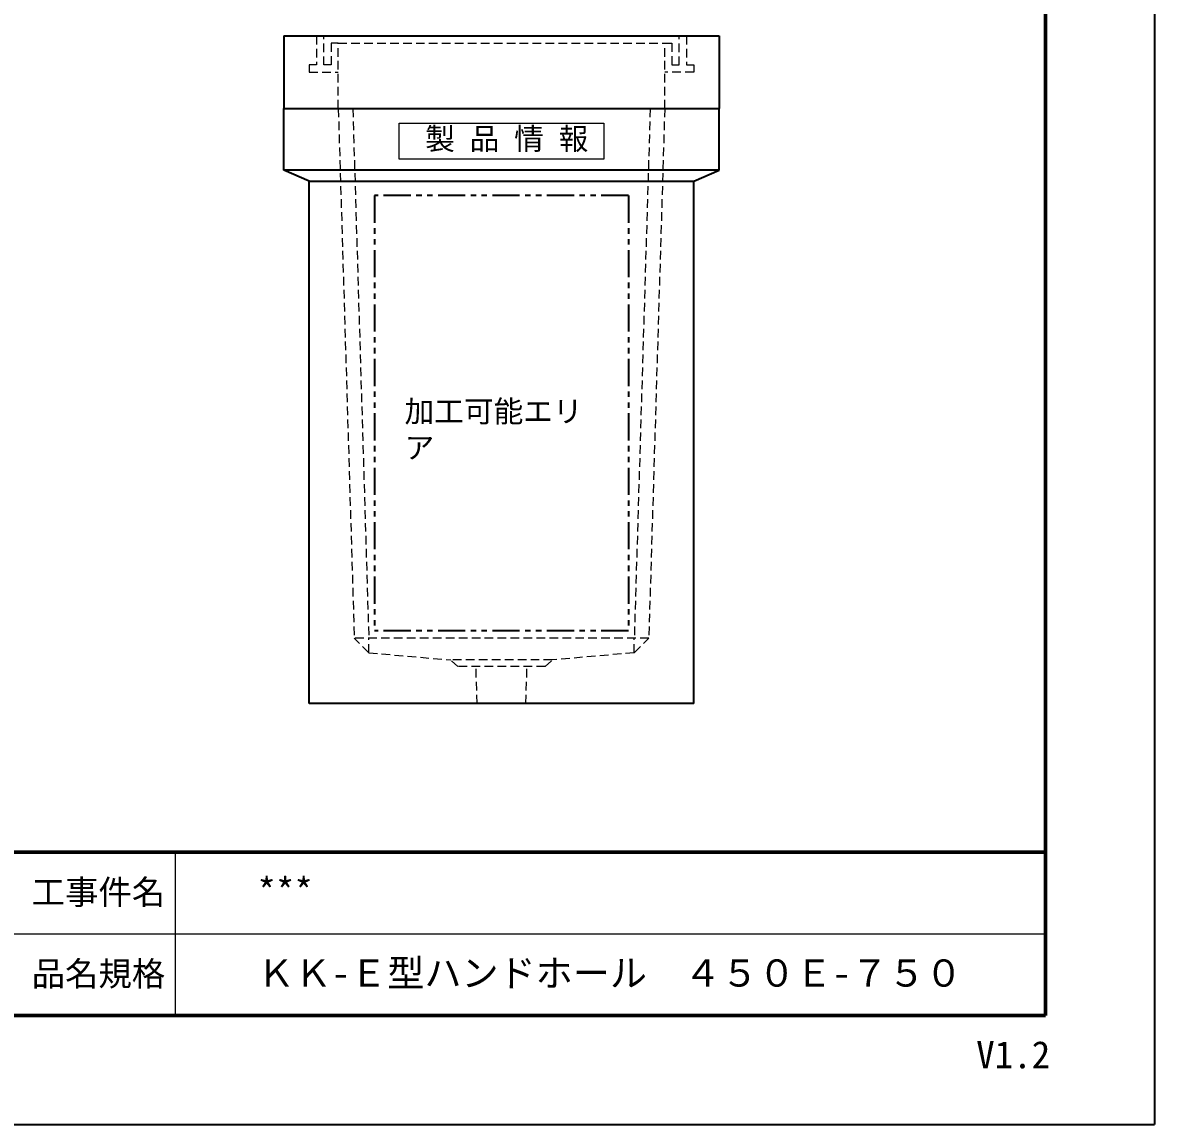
# Model space of a CAD drawing. Header units: millimetres. Extents: x -34 to 4421, y 47 to 3197.
# Drawn here: x 2861 to 4421, y 47 to 1565 of the extents above; entities that cross this region are included whole.
import ezdxf

# ---------------------------------------------------------------- set-up
doc = ezdxf.new("R2010")
doc.units = ezdxf.units.MM
doc.header["$LTSCALE"] = 1.875
doc.linetypes.add('HIDDEN', pattern=[9.525, 6.35, -3.175])
doc.linetypes.add('PHANTOM', pattern=[20, 10, -2, 2, -2, 2, -2])
for name, color, linetype, lineweight in [('D-STR', 7, 'Continuous', 25), ('D-STR-STR1', 7, 'Continuous', 13), ('D-STR-STR4', 143, 'Continuous', 13), ('D-STR-STR5', 230, 'PHANTOM', 25), ('D-TTL', 143, 'Continuous', 50), ('D-TTL-FRAM1', 143, 'Continuous', 13), ('D-TTL-TXT', 7, 'Continuous', 13)]:
    doc.layers.add(name, color=color, linetype=linetype, lineweight=lineweight)
doc.styles.get("Standard").update_dxf_attribs({"font": 'MS Gothic.ttf'})
doc.styles.add('縮尺15', font='MS Gothic.ttf', dxfattribs={"height": 30})

# ---------------------------------------------------------------- blocks, each defined once
blk = doc.blocks.new('A$C17D25387')
at = {"layer": 'D-STR'}
for p, q in [((-300, 100), (300, 100)), ((-300, 100), (-300, 0)), ((300, 100), (300, 0)), ((-300, 0), (300, 0))]:
    blk.add_line(p, q, dxfattribs=at)
at = {"layer": 'D-STR', "linetype": 'HIDDEN', "lineweight": 13}
for p, q in [((-225, 0), (-225, 90)), ((225, 0), (225, 90))]:
    blk.add_line(p, q, dxfattribs=at)
at = {"layer": 'D-STR-STR4', "linetype": 'HIDDEN', "lineweight": 13}
for p, q in [((-255, 100), (-255, 60)), ((-245, 60), (-245, 100)), ((245, 60), (245, 100)), ((255, 100), (255, 60)), ((-225, 90), (-235, 90)), ((-235, 90), (-235, 60)), ((-225, 90), (235, 90)), ((225, 90), (235, 90)), ((235, 90), (235, 60)), ((-255, 60), (-265, 60)), ((-265, 60), (-265, 50)), ((-265, 50), (-225, 50)), ((-235, 60), (-245, 60)), ((265, 50), (225, 50)), ((235, 60), (245, 60)), ((255, 60), (265, 60)), ((265, 60), (265, 50))]:
    blk.add_line(p, q, dxfattribs=at)
blk = doc.blocks.new('A$C3FC15DFF')
at = {"layer": 'D-STR-STR1', "lineweight": 13}
for p, q in [((-141, 0), (141, 0)), ((-141, -50), (-141, 0)), ((141, 0), (141, -50)), ((141, -50), (-141, -50))]:
    blk.add_line(p, q, dxfattribs=at)
at = {"layer": 'D-STR-STR1', "lineweight": 13, "insert": (-105.2, -6.7), "char_height": 30, "attachment_point": 1}
blk.add_mtext_dynamic_manual_height_columns('製 品 情 報', width=215.786, gutter_width=250, heights=[0], dxfattribs=at)
blk = doc.blocks.new('A$C55dde51a')
at = {"layer": 'D-STR'}
for p, q in [((-300, 0), (300, 0)), ((-300, -85), (-300, 0)), ((300, -85), (300, 0)), ((-265, -100), (-300, -85)), ((300, -85), (-300, -85)), ((265, -100), (300, -85)), ((-265, -820), (-265, -100)), ((-265, -100), (265, -100)), ((265, -820), (265, -100)), ((265, -820), (-265, -820))]:
    blk.add_line(p, q, dxfattribs=at)
at = {"layer": 'D-STR', "linetype": 'HIDDEN', "lineweight": 13}
for p, q in [((-225, 0), (-203, -730)), ((-205, 0), (-183, -730)), ((205, 0), (183, -730)), ((225, 0), (203, -730)), ((-183, -750), (-203, -730)), ((203, -730), (-203, -730)), ((-183, -750), (-183, -730)), ((183, -750), (203, -730)), ((183, -750), (183, -730)), ((-183, -750), (-70, -760)), ((-60, -769), (-70, -760)), ((70, -760), (-70, -760)), ((60, -769), (70, -760)), ((183, -750), (70, -760)), ((60, -769), (-60, -769)), ((-33.62, -820), (-35.25, -769)), ((33.62, -820), (35.25, -769))]:
    blk.add_line(p, q, dxfattribs=at)
at = {"layer": 'D-STR-STR5', "ltscale": 2}
for p, q in [((175, -120), (-175, -120)), ((-175, -120), (-175, -720)), ((175, -120), (175, -720)), ((175, -720), (-175, -720))]:
    blk.add_line(p, q, dxfattribs=at)
at = {"layer": 'D-STR-STR1'}
blk.add_blockref('A$C3FC15DFF', (0, -20), dxfattribs=at)
blk = doc.blocks.new('G$C58748196')
at = {"layer": 'D-TTL', "color": 143}
for p in [(4305, 2850), (150, 150)]:
    blk.add_line(p, (4305, 150), dxfattribs=at)
at = {"layer": 'D-TTL-FRAM1', "color": 143, "lineweight": 50}
blk.add_line((1455, 375), (4305, 375), dxfattribs=at)
at = {"layer": 'D-TTL-FRAM1', "color": 143, "ltscale": 60}
blk.add_line((3105, 375), (3105, 150), dxfattribs=at)
at = {"layer": 'D-TTL-FRAM1', "color": 143}
blk.add_line((2430, 262.5), (4305, 262.5), dxfattribs=at)
at = {"layer": 'Defpoints', "color": 143}
for p in [(4455, 3150), (0, 0)]:
    blk.add_line(p, (4455, 0), dxfattribs=at)
at = {"layer": 'D-TTL-TXT'}
for s, p in [('工事件名', (2907.3, 303.2)), ('品名規格', (2907.3, 190.7))]:
    blk.add_text(s, height=33.75, dxfattribs=at).set_placement(p)
at = {"layer": 'D-TTL-TXT', "color": 7}
blk.add_text('V1.2', height=37.5, dxfattribs=at).set_placement((4209.4, 77.3))

msp = doc.modelspace()

# ---------------------------------------------------------------- block references
at = {"layer": 'D-STR'}
for name in ['A$C17D25387', 'A$C55dde51a']:
    msp.add_blockref(name, (3520.96, 1446.8), dxfattribs=at)
at = {"layer": 'D-TTL'}
msp.add_blockref('G$C58748196', (-34.04, 46.8), dxfattribs=at)

# ---------------------------------------------------------------- texts
at = {"layer": 'D-STR-STR5', "insert": (3387.3, 1044.51), "char_height": 30, "attachment_point": 1, "style": '縮尺15'}
msp.add_mtext_dynamic_manual_height_columns('加工可能エリア', width=268.2596, gutter_width=250, heights=[0], dxfattribs=at)
at = {"layer": 'D-TTL-TXT', "color": 7}
for s, p in [('***', (3184.45, 349.09)), ('ＫＫ-Ｅ型ハンドホール\u3000４５０Ｅ-７５０', (3184.45, 236.59))]:
    msp.add_text(s, height=37.5, dxfattribs=at).set_placement(p)

doc.saveas('drawing.dxf')
